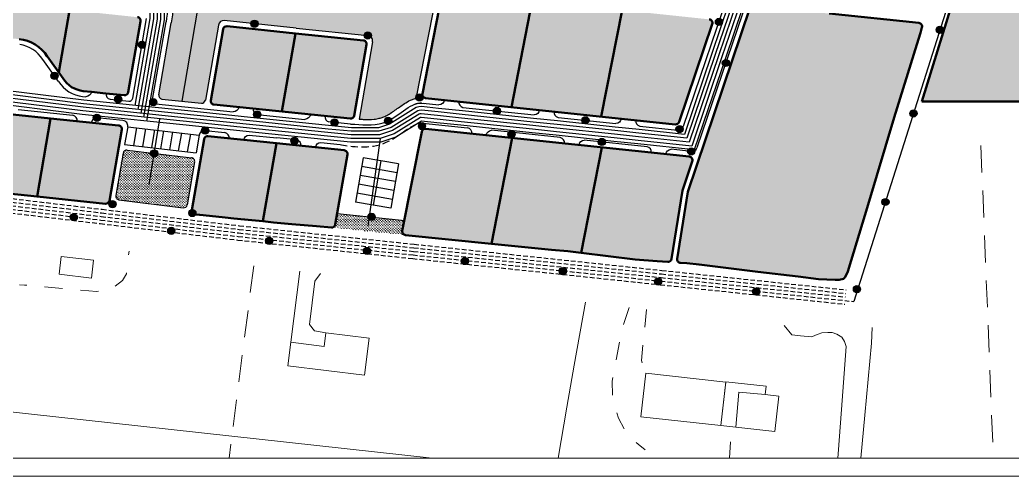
# Model space of a CAD drawing. Header units: millimetres. Extents: x 366 to 1555, y 702 to 1543.
# Drawn here: x 764.8 to 1040.7, y 701.7 to 828.4 of the extents above; entities that cross this region are included whole.
import ezdxf

# ---------------------------------------------------------------- set-up
doc = ezdxf.new("R2010")
doc.units = ezdxf.units.MM
doc.linetypes.add('JIS_02_2.0', pattern=[3, 2, -1])
doc.linetypes.add('TRATTEGGIATA', pattern=[19.049999999999997, 12.7, -6.35])
for name, color, linetype, lineweight in [('1_BASE', 7, 'Continuous', 0), ('1_CARTIGLIO', 7, 'Continuous', 9), ('4_DEMOLIRE', 1, 'Continuous', 0), ('4L - Lotti', 7, 'Continuous', 50), ('6_ACQUEDOTTO', 152, 'Continuous', 30), ('6_FOGNATURA', 1, 'Continuous', 30), ('6_GAS', 210, 'Continuous', 30), ('6_ILLUMINAZIONE', 2, 'Continuous', 30), ('6_LOTTO RETINO', 254, 'Continuous', 30), ('6_RETE ELETTRICA', 2, 'Continuous', 30), ('6_TELEFONO', 94, 'Continuous', 30)]:
    doc.layers.add(name, color=color, linetype=linetype, lineweight=lineweight)
for name, color, linetype in [('4L - Parcheggi', 4, 'Continuous'), ('4L - Parco', 3, 'Continuous'), ('4L - Strade', 10, 'Continuous')]:
    doc.layers.add(name, color=color, linetype=linetype)

msp = doc.modelspace()

# ---------------------------------------------------------------- hatches: boundary and pattern name
at = {"layer": '4L - Parco', "transparency": 33554483}
h = msp.add_hatch(dxfattribs=at)
h.set_pattern_fill('GRASS', color=256, scale=0.02)
h.set_pattern_definition([(90, (359.9800099204731, 494.6351525177033), (-0.3592102448, 0.3592102448), [0.09525, -0.6231704896]), (45, (359.9800099204731, 494.6351525177033), (-0.3592102448427661, 0.3592102448427661), [0.09525, -0.41275]), (135, (359.9800099204731, 494.6351525177033), (-0.3592102448427661, -0.3592102448427661), [0.09525, -0.41275])])
edge = h.paths.add_edge_path()
edge.add_line((842.0610907915652, 872.6066346537796), (845.8716540038331, 892.240031293165))
edge.add_arc((844.6391014835817, 892.2483125026647), 1.232580339616365, 359.6150499013798, 443.3235789071665)
edge.add_line((844.7824037490682, 893.472534195952), (829.2672207022924, 896.5133026442018))
edge.add_arc((829.7480399731694, 898.9666295341112), 2.499999999999967, 168.9113421386955, 258.911342138705, ccw=False)
edge.add_line((827.2947130832599, 899.4474488049889), (828.8333347500652, 907.298094852698))
edge.add_arc((839.1373076876853, 905.2786539150143), 10.49999999999999, 117.4900741914488, 168.9113421387091, ccw=False)
edge.add_line((834.290560793655, 914.5931074440844), (840.8210867032917, 918.4517131683194))
edge.add_arc((837.4249874218904, 925.1387535952099), 7.500000000000038, 296.9243221183478, 348.9113421387043)
edge.add_line((844.7849680916188, 923.6962957825781), (850.9058841650467, 954.927589749698))
edge.add_arc((849.9245534090828, 955.1199174580483), 1.000000000000443, 348.911342138734, 439.0162614634393)
edge.add_line((850.1150837952005, 956.1015987566208), (848.739675716567, 956.368545914186))
edge.add_arc((851.8834270874877, 972.5662873406268), 16.49999999999996, 169.0211036309199, 259.0162614635228, ccw=False)
edge.add_line((835.6854200349176, 975.7086698006214), (840.5479070354631, 1000.773282313764))
edge.add_arc((839.5662096383376, 1000.963729735582), 1.000000000000039, 349.0211036309207, 449.3754633954398)
edge.add_line((839.5771096425365, 1001.963670328772), (830.9421043454236, 1003.655431795691))
edge.add_arc((830.7498405661936, 1002.674088512636), 1.000000000000001, 78.9150746676528, 170.5244570866071)
edge.add_line((829.7634846028382, 1002.838715100869), (826.3176382477486, 982.1930154138986))
edge.add_arc((824.8381043027161, 982.4399552962476), 1.499999999999512, 258.9454937549277, 350.52445708662674, ccw=False)
edge.add_line((824.5504901866757, 980.9677874660554), (807.4363089460221, 984.3113465415408))
edge.add_arc((807.2445662019954, 983.3299013214123), 1.000000000000068, 78.94549375494742, 170.5244570866039)
edge.add_line((806.25821023864, 983.4945279096453), (804.7756573783258, 974.6118506309832))
edge.add_arc((805.7620133416813, 974.4472240427503), 1.000000000000068, 170.5244570866173, 258.9727463278423)
edge.add_line((805.5707374409258, 973.4656877317611), (811.0376398307794, 972.4003306305989))
edge.add_arc((810.7507259796466, 970.9280261641152), 1.500000000000062, -9.47554291338929, 78.9727463278445, ccw=False)
edge.add_line((812.2302599246796, 970.6810862817656), (809.8968866541181, 956.7007404284268))
edge.add_line((809.8968866541181, 956.7007404284268), (809.1660029163754, 952.3241862610142))
edge.add_arc((810.152350020755, 952.1595066032482), 0.9999999999999759, 170.521374351746, 258.9113421387059)
edge.add_line((809.9600223124039, 951.1781758472844), (826.5150462916954, 947.9336124783263))
edge.add_arc((826.0342270208184, 945.4802855884168), 2.499999999999988, -11.088657861304227, 78.91134213870242, ccw=False)
edge.add_line((828.4875539107279, 944.9994663175391), (826.9489322439226, 937.14882026983))
edge.add_arc((816.6449593063026, 939.1682612075138), 10.50000000000006, 297.4900741914444, 348.91134213870885, ccw=False)
edge.add_line((821.4917062003324, 929.8538076784432), (814.9611802906961, 925.9952019542084))
edge.add_arc((818.3572795720975, 919.3081615273181), 7.500000000000042, 116.9243221183528, 168.9113421386242)
edge.add_line((810.9972989023709, 920.7506193399603), (809.2413438039516, 910.8018333707039))
edge.add_line((809.2413438039516, 910.8018333707039), (806.3627362013735, 894.0035564857583))
edge.add_line((806.3627362013735, 894.0035564857583), (802.5474484053411, 872.3574550848471))
edge.add_line((802.5474484053411, 872.3574550848471), (799.9625303106477, 858.5561440428366))
edge.add_arc((813.5984832311524, 854.7504694847225), 14.1570608140427, 164.4060494301836, 223.5327388167427)
edge.add_arc((783.8712148877535, 831.9383878421543), 23.43987507008494, -10.64406576002068, 33.863673016231076, ccw=False)
edge.add_line((806.9077736891159, 827.6088726392059), (803.4315574207699, 807.61597760268))
edge.add_arc((804.4781485943631, 807.4576030589301), 1.058506296982465, 171.3950488221176, 267.3251585804023)
edge.add_line((804.428750398657, 806.4002500436072), (815.2801850499773, 805.2770358344201))
edge.add_arc((815.2698873950039, 806.4087880001462), 1.131799013219115, 270.5213119137851, 352.7296289951273)
edge.add_line((816.3925867645971, 806.265556956588), (820.0021064128123, 827.0099887426236))
edge.add_arc((821.4799024855092, 826.7528530439708), 1.500000000000032, 84.09045276538978, 170.129387936519, ccw=False)
edge.add_line((821.6343399105563, 828.2448815563475), (841.5756888501055, 826.180785222638))
edge.add_line((841.5756888501055, 826.180785222638), (861.5170377896507, 824.1166888889275))
edge.add_arc((861.3626003646086, 822.6246603765508), 1.499999999999676, -9.870612063485794, 84.09045276556981, ccw=False)
edge.add_line((862.8403964373051, 822.367524677898), (859.0973696862443, 800.8558082507377))
edge.add_arc((861.1451068862975, 814.8933827441904), 14.18614554062212, 261.7004933721596, 292.1753398686551)
edge.add_line((866.4995576728074, 801.7565421013812), (870.5848008643225, 804.3994162633186))
edge.add_arc((879.0174141666903, 793.6841444998076), 13.63546904485403, 107.4924720558229, 128.2017365635976, ccw=False)
edge.add_line((874.9188581928897, 806.6890610701973), (877.8482503706609, 821.6296992266905))
edge.add_line((877.8482503706609, 821.6296992266905), (880.7142625256629, 836.2532077101264))
edge.add_arc((879.2422663917173, 836.5416992726527), 1.500000000000015, 348.9113421387026, 444.1131651915598)
edge.add_line((879.3961123546696, 838.0337888878178), (865.6732996649271, 839.4487168594414))
edge.add_line((865.6732996649271, 839.4487168594414), (838.1960432705846, 844.8342783793344))
edge.add_arc((838.4845547787672, 846.3062706040578), 1.499999999999985, 169.0162614634412, 258.910565775634, ccw=False)
edge.add_line((837.0120328309094, 846.5920661832345), (842.0610907915652, 872.6066346537796))
h = msp.add_hatch(dxfattribs=at)
h.set_pattern_fill('GRASS', color=256, scale=0.02)
h.set_pattern_definition([(90, (-7284.464955766047, -2478.984950947587), (-0.3592102448, 0.3592102448), [0.09525, -0.6231704896]), (45, (-7284.464955766047, -2478.984950947587), (-0.3592102448427661, 0.3592102448427661), [0.09525, -0.41275]), (135, (-7284.464955766047, -2478.984950947587), (-0.3592102448427661, -0.3592102448427661), [0.09525, -0.41275])])
h.paths.add_polyline_path([(794.6071125684721, 792.225591805498, 0.3978362100470776), (793.5061384554278, 791.4037403413913), (791.4586705474399, 779.6366459657297, 0.4285075141894666), (792.3204634566491, 778.4728657104363), (810.204055188935, 776.2489519222574, 0.4000508814541586), (811.3126500927651, 777.0698446382873), (813.3843773441636, 788.9735034660664, 0.4307948115462565), (812.5149636441683, 790.1382424694366)])
h = msp.add_hatch(dxfattribs=at)
h.set_pattern_fill('GRASS', color=256, scale=0.02)
h.set_pattern_definition([(90, (359.9800099205866, 494.6351525176916), (-0.3592102448, 0.3592102448), [0.09525, -0.6231704896]), (45, (359.9800099205866, 494.6351525176916), (-0.3592102448427661, 0.3592102448427661), [0.09525, -0.41275]), (135, (359.9800099205866, 494.6351525176916), (-0.3592102448427661, -0.3592102448427661), [0.09525, -0.41275])])
h.paths.add_polyline_path([(872.0030110128646, 768.6677425352107, -0.4417010503202722), (871.1221160538321, 769.8550137850225), (871.6836751982419, 772.7203069059522), (853.0073130840606, 774.6056152019007), (852.4794111863212, 771.5716865979123, -0.3933745518070096), (851.3937780075921, 770.7481668555531)])
at = {"layer": '6_ILLUMINAZIONE', "transparency": 33554687}
h = msp.add_hatch(color=256, dxfattribs=at)
h.dxf.hatch_style = 1
h.paths.add_polyline_path([(831.0399428979745, 827.3748313725714, 1), (829.0399428979745, 827.3748313725714, 1)])
h = msp.add_hatch(color=256, dxfattribs=at)
h.dxf.hatch_style = 1
h.paths.add_polyline_path([(960.1382152963647, 827.8601314315463, 1), (958.1382152963647, 827.8601314315463, 1)])
h = msp.add_hatch(color=256, dxfattribs=at)
h.dxf.hatch_style = 1
h.paths.add_polyline_path([(862.5170377894365, 824.116688888917, 1), (860.5170377894365, 824.116688888917, 1)])
h = msp.add_hatch(color=256, dxfattribs=at)
h.dxf.hatch_style = 1
h.paths.add_polyline_path([(1021.55804904634, 825.6914454450476, 1), (1019.55804904634, 825.6914454450476, 1)])
h = msp.add_hatch(color=256, dxfattribs=at)
h.dxf.hatch_style = 1
h.paths.add_polyline_path([(799.750427876098, 821.5414481717693, 1), (797.750427876098, 821.5414481717693, 1)])
h = msp.add_hatch(color=256, dxfattribs=at)
h.dxf.hatch_style = 1
h.paths.add_polyline_path([(962.0752173531428, 816.4544426913801, 1), (960.0752173531428, 816.4544426913801, 1)])
h = msp.add_hatch(color=256, dxfattribs=at)
h.dxf.hatch_style = 1
h.paths.add_polyline_path([(775.4572417699446, 812.8837209378321, 1), (773.4572417699446, 812.8837209378321, 1)])
h = msp.add_hatch(color=256, dxfattribs=at)
h.dxf.hatch_style = 1
h.paths.add_polyline_path([(793.1622668639629, 806.4011897525425, 1), (791.1622668639629, 806.4011897525425, 1)])
h = msp.add_hatch(color=256, dxfattribs=at)
h.dxf.hatch_style = 1
h.paths.add_polyline_path([(802.8938014267787, 805.5654682150555, 1), (800.8938014267787, 805.5654682150555, 1)])
h = msp.add_hatch(color=256, dxfattribs=at)
h.dxf.hatch_style = 1
h.paths.add_polyline_path([(876.8928696263829, 806.911587487612, 1), (874.8928696263829, 806.911587487612, 1)])
h = msp.add_hatch(color=256, dxfattribs=at)
h.dxf.hatch_style = 1
h.paths.add_polyline_path([(831.7845242435938, 802.1575241644341, 1), (829.7845242435938, 802.1575241644341, 1)])
h = msp.add_hatch(color=256, dxfattribs=at)
h.dxf.hatch_style = 1
h.paths.add_polyline_path([(898.428226359239, 803.1309785216122, 1), (896.428226359239, 803.1309785216122, 1)])
h = msp.add_hatch(color=256, dxfattribs=at)
h.dxf.hatch_style = 1
h.paths.add_polyline_path([(1014.204691856065, 802.4420182336097, 1), (1012.204691856065, 802.4420182336097, 1)])
h = msp.add_hatch(color=256, dxfattribs=at)
h.dxf.hatch_style = 1
h.paths.add_polyline_path([(787.2145926100607, 801.2481686269239, 1), (785.2145926100607, 801.2481686269239, 1)])
h = msp.add_hatch(color=256, dxfattribs=at)
h.dxf.hatch_style = 1
h.paths.add_polyline_path([(853.3056428895125, 799.9365773218166, 1), (851.3056428895125, 799.9365773218166, 1)])
h = msp.add_hatch(color=256, dxfattribs=at)
h.dxf.hatch_style = 1
h.paths.add_polyline_path([(868.1617272176982, 800.4105989943735, 1), (866.1617272176982, 800.4105989943735, 1)])
h = msp.add_hatch(color=256, dxfattribs=at)
h.dxf.hatch_style = 1
h.paths.add_polyline_path([(923.0201855952532, 800.5377933561413, 1), (921.0201855952532, 800.5377933561413, 1)])
h = msp.add_hatch(color=256, dxfattribs=at)
h.dxf.hatch_style = 1
h.paths.add_polyline_path([(817.3222917649673, 797.7157707911826, 1), (815.3222917649673, 797.7157707911826, 1)])
h = msp.add_hatch(color=256, dxfattribs=at)
h.dxf.hatch_style = 1
h.paths.add_polyline_path([(877.595970080899, 798.8881934437599, 1), (875.595970080899, 798.8881934437599, 1)])
h = msp.add_hatch(color=256, dxfattribs=at)
h.dxf.hatch_style = 1
h.paths.add_polyline_path([(902.4966929656057, 796.6624351866614, 1), (900.4966929656057, 796.6624351866614, 1)])
h = msp.add_hatch(color=256, dxfattribs=at)
h.dxf.hatch_style = 1
h.paths.add_polyline_path([(949.1989004119728, 798.1074149543946, 1), (947.1989004119728, 798.1074149543946, 1)])
h = msp.add_hatch(color=256, dxfattribs=at)
h.dxf.hatch_style = 1
h.paths.add_polyline_path([(842.1565754735684, 794.8420358206753, 1), (840.1565754735684, 794.8420358206753, 1)])
h = msp.add_hatch(color=256, dxfattribs=at)
h.dxf.hatch_style = 1
h.paths.add_polyline_path([(927.5743896078684, 794.5270656060857, 1), (925.5743896078684, 794.5270656060857, 1)])
h = msp.add_hatch(color=256, dxfattribs=at)
h.dxf.hatch_style = 1
h.paths.add_polyline_path([(803.1383181823126, 791.3477501832974, 1), (801.1383181823126, 791.3477501832974, 1)])
h = msp.add_hatch(color=256, dxfattribs=at)
h.dxf.hatch_style = 1
h.paths.add_polyline_path([(952.4365457808062, 791.905388579361, 1), (950.4365457808062, 791.905388579361, 1)])
h = msp.add_hatch(color=256, dxfattribs=at)
h.dxf.hatch_style = 1
h.paths.add_polyline_path([(791.5555227213536, 777.2265424766247, 1), (789.5555227213536, 777.2265424766247, 1)])
h = msp.add_hatch(color=256, dxfattribs=at)
h.dxf.hatch_style = 1
h.paths.add_polyline_path([(1006.424481688972, 777.8429915184745, 1), (1004.424481688972, 777.8429915184745, 1)])
h = msp.add_hatch(color=256, dxfattribs=at)
h.dxf.hatch_style = 1
h.paths.add_polyline_path([(813.7591562483994, 774.7789620535382, 1), (811.7591562483994, 774.7789620535382, 1)])
h = msp.add_hatch(color=256, dxfattribs=at)
h.dxf.hatch_style = 1
h.paths.add_polyline_path([(780.7894428687446, 773.609368699694, 1), (778.7894428687446, 773.609368699694, 1)])
h = msp.add_hatch(color=256, dxfattribs=at)
h.dxf.hatch_style = 1
h.paths.add_polyline_path([(863.5885816572386, 773.7277683348461, 1), (861.5885816572386, 773.7277683348461, 1)])
h = msp.add_hatch(color=256, dxfattribs=at)
h.dxf.hatch_style = 1
h.paths.add_polyline_path([(807.8920159152685, 769.8232478082524, 1), (805.8920159152685, 769.8232478082524, 1)])
h = msp.add_hatch(color=256, dxfattribs=at)
h.dxf.hatch_style = 1
h.paths.add_polyline_path([(835.1026959763926, 767.0312661793864, 1), (833.1026959763926, 767.0312661793864, 1)])
h = msp.add_hatch(color=256, dxfattribs=at)
h.dxf.hatch_style = 1
h.paths.add_polyline_path([(862.3133760375167, 764.2392845505204, 1), (860.3133760375167, 764.2392845505204, 1)])
h = msp.add_hatch(color=256, dxfattribs=at)
h.dxf.hatch_style = 1
h.paths.add_polyline_path([(889.5240560986404, 761.4473029216545, 1), (887.5240560986404, 761.4473029216545, 1)])
h = msp.add_hatch(color=256, dxfattribs=at)
h.dxf.hatch_style = 1
h.paths.add_polyline_path([(916.734736159764, 758.6553212927885, 1), (914.734736159764, 758.6553212927885, 1)])
h = msp.add_hatch(color=256, dxfattribs=at)
h.dxf.hatch_style = 1
h.paths.add_polyline_path([(943.257291091486, 755.7748846025216, 1), (941.257291091486, 755.7748846025216, 1)])
h = msp.add_hatch(color=256, dxfattribs=at)
h.dxf.hatch_style = 1
h.paths.add_polyline_path([(970.4679711526096, 752.9829029736557, 1), (968.4679711526096, 752.9829029736557, 1)])
h = msp.add_hatch(color=256, dxfattribs=at)
h.dxf.hatch_style = 1
h.paths.add_polyline_path([(998.5047320483145, 753.6298915464051, 1), (996.5047320483145, 753.6298915464051, 1)])
at = {"layer": '6_LOTTO RETINO', "transparency": 33554559}
h = msp.add_hatch(color=256, dxfattribs=at)
h.dxf.hatch_style = 1
h.paths.add_polyline_path([(780.5484594422296, 843.5563835791397), (760.6299712264672, 845.6181136368086), (759.2053857350911, 836.3812247813216), (758.0435780417502, 829.6992759402474), (757.2141247036943, 824.9288093624172, 0.4345737847715869), (758.0963849037344, 823.7628212066118), (764.6413173567917, 823.0853659792003, -0.2282099470467367), (772.3991681465291, 818.3089367770779), (775.5921638531108, 813.8745845114357), (777.7479477098386, 826.2732263224925), (778.9425254776679, 833.1436469412165)])
h = msp.add_hatch(color=256, dxfattribs=at)
h.dxf.hatch_style = 1
h.paths.add_polyline_path([(957.2782643736527, 827.2674394516044, 0.4808805870083599), (956.4361873005382, 828.5833238454644), (932.1918703040537, 831.1398506589944), (926.399383396867, 801.5843300099981), (947.0005983097926, 799.4119628394222, 0.3505477872732184), (948.0524095450446, 800.0850509393972)])
h.paths.add_polyline_path([(932.1918703040537, 831.1398506589942), (907.232091089888, 833.7718218887903), (901.4396041826994, 804.2163012397946), (926.399383396867, 801.584330009998)])
h.paths.add_polyline_path([(907.232091089888, 833.7718218887903), (883.1824872284487, 836.3078164946793, 0.388531423767416), (882.0962893914161, 835.5056579561126), (876.6899682780418, 807.9205053503832, 0.4403707152507323), (877.5664319529369, 806.7336913951148), (901.4396041826994, 804.2163012397946)])
h = msp.add_hatch(color=256, dxfattribs=at)
h.dxf.hatch_style = 1
h.paths.add_polyline_path([(1074.075214604427, 837.8892104039219), (1025.464517158218, 837.8883692025802), (1015.500077950701, 805.7918312717547), (1074.075214604427, 805.791831271756)])
h.paths.add_polyline_path([(1103.213213181079, 835.6622670299794), (1074.077478136155, 837.889210443092), (1074.075214604427, 837.8892104039219), (1074.075214604427, 805.791831271756), (1103.213213181079, 805.7918312717566)])
h.paths.add_polyline_path([(1133.231061550464, 837.3218661679143), (1103.532299338634, 835.637878188727), (1103.213213181079, 835.6622670299794), (1103.213213181079, 805.7918312717566), (1133.231061550464, 805.7918312717572)])
h.paths.add_polyline_path([(1163.24890991985, 835.6097047340841, 0.4068175361035394), (1162.761567306781, 836.1095444989649), (1133.259464548395, 837.3234766830849), (1133.231061550464, 837.3218661679143), (1133.231061550464, 805.7918312717572), (1163.248909919849, 805.7918312717579)])
h = msp.add_hatch(color=256, dxfattribs=at)
h.dxf.hatch_style = 1
h.paths.add_polyline_path([(798.3521240501495, 828.0222690931869, 0.4337975226425466), (797.4724621517271, 829.1879848721389), (778.6030085044699, 831.1909700407382), (777.7479477098386, 826.2732263224925), (775.5921638531108, 813.8745845114358), (776.8048534161808, 812.1904316951841, 0.2321901189008398), (782.4192299234605, 808.6784194220824), (784.7141020580702, 808.4408809700083), (788.6928387200242, 808.0290484615016), (793.8382350979764, 807.4964569186038, 0.394142302913138), (794.9264118647461, 808.3198401126338)])
h = msp.add_hatch(color=256, dxfattribs=at)
h.dxf.hatch_style = 1
h.paths.add_polyline_path([(1014.135385735028, 821.5572247813002), (1015.166385734989, 824.8692247812173), (1015.585333528936, 826.3459827167118, 0.4659287461745205), (1014.726258468227, 827.6135921637965), (989.8141668821663, 830.192258915311), (968.8066324661581, 832.3667624226822, 0.3500097569056249), (967.7567277769967, 831.6934751277704), (950.448785281802, 780.6986105876886), (947.511977802958, 762.0932064050041, 0.4509735724043846), (948.4670552341709, 760.9378243773851), (950.1973857349458, 760.8812247813221), (953.6273857348806, 760.4632247807913), (969.986385735052, 758.4792247806222), (981.1823857350482, 757.1232247809421), (986.80738573505, 756.4402247807479), (989.1743857351339, 756.276224780875), (991.4083857353016, 756.1742247809193), (992.5573857350446, 756.1742247809193), (993.7993857351321, 756.5222247811489), (994.2133857352401, 756.936224781025), (994.986385735052, 758.5652247807488), (1000.603385735138, 777.1942247804714), (1007.814385735264, 801.3072247812987)])
h = msp.add_hatch(color=256, dxfattribs=at)
h.dxf.hatch_style = 1
h.paths.add_polyline_path([(841.4212514250576, 824.6887567102614), (822.4080939429423, 826.6567774680364, 0.3941067360368771), (821.3199382777798, 825.8335155922204), (817.8832528196185, 806.0823869088931, 0.434610384055339), (818.7654919180518, 804.9162774348736), (837.6408974210799, 802.962515158601)])
h = msp.add_hatch(color=256, dxfattribs=at)
h.dxf.hatch_style = 1
h.paths.add_polyline_path([(861.1788960265208, 821.5688849599678, 0.4346103840553449), (860.2966569280875, 822.7349944339874), (841.4212514250576, 824.6887567102614), (837.6408974210799, 802.9625151586013), (856.6540549031961, 800.9944944008259, 0.394106736036856), (857.7422105683586, 801.8177562766418)])
h = msp.add_hatch(color=256, dxfattribs=at)
h.dxf.hatch_style = 1
h.paths.add_polyline_path([(750.7278389609969, 781.2959647795509, -0.4401569496411756), (749.8270585677906, 782.4638190991784), (753.2637264394743, 802.2148461118262, -0.394136538413652), (754.3518997872507, 803.0382096432375), (758.8937678248585, 802.5614194660548), (762.8728741795649, 802.1562175545318), (773.365057166885, 801.0701888960702), (769.5847031629073, 779.34394734441)])
h = msp.add_hatch(color=256, dxfattribs=at)
h.dxf.hatch_style = 1
h.paths.add_polyline_path([(793.1227016557955, 797.9503171574283, 0.4346103840553645), (792.2404625573618, 799.1164266314479), (773.365057166885, 801.0701888960702), (769.5847346747246, 779.3441284473834), (788.597852900496, 777.3759359697956, 0.3941093780684176), (789.6860176643918, 778.1991969037745)])
h = msp.add_hatch(color=256, dxfattribs=at)
h.dxf.hatch_style = 1
h.paths.add_polyline_path([(926.6123350689413, 793.0147478295763), (901.6525558547755, 795.6467190593726), (895.8924066940635, 766.2561981676581), (912.5643857352502, 764.573224781087), (917.1433857351749, 764.143224781425), (920.8636986857255, 763.6829696054601)])
h.paths.add_polyline_path([(901.6525558547755, 795.6467190593726), (877.6029519933372, 798.1827136652615, 0.3885314237674011), (876.5167541563046, 797.380555126695), (871.1221160537184, 769.8550137850342, 0.44170105032034), (872.0030110127509, 768.6677425352224), (895.8924066940635, 766.2561981676581)])
h = msp.add_hatch(color=256, dxfattribs=at)
h.dxf.hatch_style = 1
h.paths.add_polyline_path([(855.8668476560547, 791.0397742181144, 0.4346103840553669), (854.984608557621, 792.205883692134), (836.1092031671442, 794.1596459567563), (832.3381977465151, 772.4871320665216), (835.2833857353053, 772.1902247807479), (840.4163857349868, 771.6742247809193), (847.2523857348679, 771.1662247814374), (851.3937780074789, 770.7481668555648, 0.393374551806941), (852.4794111862079, 771.5716865979239)])
h.paths.add_polyline_path([(836.1092031671442, 794.1596459567563), (817.0960457928177, 796.1276667033742, 0.3941067345583847), (816.0078901285328, 795.3044048326013), (812.5713127505373, 775.5538979002579, 0.4347341153462124), (813.4539659140028, 774.3877456490148), (814.8073857350478, 774.2482247809407), (817.4783857351385, 773.9832247812772), (821.861385735052, 773.5412247814693), (824.2683857351749, 773.2992247809179), (827.2683857351749, 772.9982247809417), (832.3381977465151, 772.4871320665216)])
h = msp.add_hatch(color=256, dxfattribs=at)
h.dxf.hatch_style = 1
h.paths.add_polyline_path([(948.9871339182046, 781.0592156094931), (951.7294895307778, 789.1390929850254, 0.4808805870083608), (950.8874124576632, 790.4549773788855), (926.6123350689413, 793.0147478295764), (920.8636986857255, 763.6829696054601), (935.8073857350446, 761.8342247810674), (941.9323857350446, 761.3927247813435), (944.9219840633059, 761.1772296530007, 0.3896468942547986), (945.9816493893618, 762.0187252720443)])

# ---------------------------------------------------------------- linework, layer by layer
at = {"layer": '1_BASE'}
for p, q in [((1031.96338573524, 793.5452247811937), (1032.260385735024, 786.0492247809208)), ((1032.455385735089, 781.0532247815746), (1032.760385735024, 773.5612247810242)), ((1032.955385735095, 768.5652247807485), (1033.252385734879, 761.0692247804724)), ((795.049385735133, 763.143224781426), (795.174385735133, 764.1862247810242)), ((829.822385734944, 760.115224781494), (828.8693857351991, 752.6782247815746)), ((842.6273857348788, 758.5962247811736, 207.8291000000001), (840.111385735052, 738.8652247814936, 207.8291000000001)), ((791.3223857349449, 754.4712247811718), (793.3613857350492, 756.0332247810908)), ((793.3613857350492, 756.0332247810908), (794.4323857350455, 757.9162247814694)), ((794.4323857350455, 757.9162247814694), (794.4633857352401, 758.1782247815755)), ((848.3613857350501, 757.9712247811714), (846.8383857352383, 755.8262247816189)), ((1033.455385735094, 756.0732247811289), (1033.752385734879, 748.5802247813455)), ((764.6583857353035, 754.8262247816198), (766.0803857350893, 754.7562247813222)), ((766.0803857350893, 754.7562247813222), (766.705385735092, 754.6982247811276)), ((771.6823857350464, 754.2442247812161), (776.6663857349849, 753.7872247808156)), ((781.6433857351731, 753.3302247813441), (783.947385734943, 753.1192247812174)), ((783.947385734943, 753.1192247812174), (786.1353857350268, 753.0222247811495)), ((845.3383857352392, 743.7832247810903, 207.5043), (846.8383857352383, 755.8262247816189, 207.5043)), ((786.1353857350268, 753.0222247811495), (786.6273857348788, 753.0762247816184)), ((828.2283857351376, 747.7172247805175), (827.2753857351563, 740.2802247805981)), ((922.0023857348779, 749.9792247806214), (918.9323857350464, 732.4752247808975)), ((934.1823857350491, 748.5732247811271), (932.627385734877, 743.8192247804737)), ((938.9863857350501, 748.0182247814256), (938.4943857351955, 743.0412247814717)), ((846.7363857350492, 742.0572247812985, 207.7428), (845.3383857352392, 743.7832247810903, 207.7428)), ((849.9003857351554, 741.4982247809422, 207.7461), (846.7363857350492, 742.0572247812985, 207.7461)), ((979.3693857351955, 740.9362247810224), (977.2683857351731, 743.514224780769)), ((1001.689385735266, 743.0062247813213), (1001.557385735047, 738.6002247808975)), ((1033.947385734943, 743.5842247810671), (1034.244385735199, 736.0882247807937)), ((981.7913857349868, 740.6822247812999), (979.3693857351955, 740.9362247810224)), ((984.9243857351312, 740.3542247806218), (981.7913857349868, 740.6822247812999)), ((985.9783857351358, 740.8652247814945), (984.9243857351312, 740.3542247806218)), ((986.7133857352419, 741.115224781494), (985.9783857351358, 740.8652247814945)), ((987.7683857351749, 741.4632247807918), (986.7133857352419, 741.115224781494)), ((989.400385735159, 741.5882247807914), (987.7683857351749, 741.4632247807918)), ((990.6433857351758, 741.5572247812989), (989.400385735159, 741.5882247807914)), ((991.9473857349476, 741.1392247807713), (990.6433857351758, 741.5572247812989)), ((993.2603857350259, 740.2762247808752), (991.9473857349476, 741.1392247807713)), ((994.0883857352374, 739.1232247809413), (993.2603857350259, 740.2762247808752)), ((931.5413857349868, 738.9442247804724), (930.5883857352383, 734.0372247808165)), ((938.0023857348806, 738.0692247804733), (937.5723857349421, 733.7722247811499)), ((993.3613857350492, 722.670224781196), (994.5023857348806, 737.6862247810224)), ((994.5023857348806, 737.6862247810224), (994.0883857352374, 739.1232247809413)), ((1001.557385735047, 738.6002247808975), (999.7213857349197, 718.5882247807928)), ((826.643385735174, 735.3192247804728), (825.6893857352634, 727.8812247813208)), ((937.5723857349421, 733.7722247811499), (937.7993857351312, 733.1272247806666)), ((918.9323857350464, 732.4752247808975), (916.8933857351749, 720.8152247807494)), ((1034.447385734942, 731.0922247805184), (1034.744385735199, 723.6002247808971)), ((929.6273857348788, 729.1312247813227), (929.4243857351303, 728.069224780471)), ((929.4243857351303, 728.069224780471), (929.5333857353044, 724.1512247808761)), ((825.0493857351321, 722.9202247811955), (824.0963857349197, 715.4832247812766)), ((739.2053857350911, 722.0692247804737), (879.4570484000678, 706.6838102160864)), ((916.8933857351749, 720.8152247807494), (914.4819758321228, 706.6838102160864)), ((992.3383857352392, 709.1192247812174), (993.3613857350492, 722.670224781196)), ((930.7443857351973, 719.3112247810251), (931.2523857348806, 717.7832247810912)), ((931.2523857348806, 717.7832247810912), (932.8303857350911, 714.7832247810912)), ((999.7213857349197, 718.5882247807928), (998.6311900150477, 706.6838102160864)), ((1034.947385734942, 718.6042247806214), (1035.244385735199, 711.1082247812775)), ((823.4633857352392, 710.5222247811513), (822.9715856436451, 706.6838102160864)), ((936.0963857349179, 711.0412247814694), (936.6973857349458, 710.5302247805995)), ((936.6973857349458, 710.5302247805995), (938.6743857351339, 709.0262247808752)), ((962.0935137148831, 706.6838102160864), (962.3613857350492, 711.1862247810237)), ((992.2165109675361, 706.6838102160864), (992.3383857352392, 709.1192247812174))]:
    msp.add_line(p, q, dxfattribs=at)
for points in [[(775.7443857351991, 757.7832247810921), (776.322385734944, 762.7292247806209), (785.3073857350446, 761.6702247811946), (784.7213857349216, 756.7172247805175), (775.7443857351991, 757.7832247810921)], [(839.299385735133, 732.3542247806205), (840.111385735052, 738.8652247814936), (849.4243857351321, 737.6982247811285), (849.9003857351554, 741.4982247809422), (861.9243857351321, 740.0022247806661), (860.6433857351749, 729.6982247811276), (839.299385735133, 732.3542247806205)], [(961.0183857351713, 727.8342247810671), (938.7753857351563, 730.3112247810233), (937.4243857351339, 718.2012247816193), (959.6663857349868, 715.7132247807923), (961.0183857351713, 727.8342247810671)], [(961.02538573516, 727.8852247810465), (972.2443857351991, 726.6352247810447), (971.9863857350483, 724.3652247814922), (964.6583857353035, 725.0572247812999), (963.8143857352625, 715.264224780769), (959.6663857349868, 715.7252247808957), (961.02538573516, 727.8852247810465)], [(963.8143857352625, 715.264224780769), (964.6583857353035, 725.0572247812999), (971.9863857350483, 724.3652247814922), (975.7683857351749, 723.9362247810237), (974.6663857349849, 714.0452247811951), (963.8143857352625, 715.264224780769)]]:
    msp.add_lwpolyline(points, dxfattribs=at)
at = {"layer": '1_CARTIGLIO'}
for points in [[(365.7990071267504, 701.6838102160864), (1554.79900712675, 701.6838102160864), (1554.79900712675, 1542.683810216086), (365.7990071267504, 1542.683810216086)], [(370.7990071267504, 706.6838102160864), (1549.79900712675, 706.6838102160864), (1549.79900712675, 1537.683810216086), (370.7990071267504, 1537.683810216086)]]:
    msp.add_lwpolyline(points, close=True, dxfattribs=at)
at = {"layer": '4_DEMOLIRE'}
for points in [[(877.4268462080909, 805.2400940175912), (881.2550973425614, 804.8364106853028)], [(887.9270653344329, 804.1328616815213), (907.739646465483, 802.043654758756)], [(914.4116144552372, 801.3401057551978), (930.4390158154129, 799.6500403541208)], [(876.8500772622119, 799.770419659545), (889.2523917327453, 798.4626142262823)], [(895.9243964215957, 797.7590613528596), (915.0870470323516, 795.7383886272964)], [(937.1109838034063, 798.9464913507486), (947.6382093177308, 797.8364112316281)], [(921.6773709910995, 795.0434488641827), (939.171609469442, 793.1987076921109)], [(793.908025340811, 793.6375377689956), (793.9066681550712, 793.6297378261388)], [(793.9270830710711, 793.8229699663689), (793.9257258853313, 793.8151700235121)], [(945.8436141479506, 792.4951548197787), (951.433454334332, 791.9057145677848)]]:
    msp.add_lwpolyline(points, dxfattribs=at)
at = {"layer": '4L - Lotti'}
for p, q in [((907.232091089888, 833.7718218887903), (901.4396041826994, 804.2163012397946)), ((932.1918703040537, 831.1398506589944), (926.399383396867, 801.5843300099982)), ((822.4080939429423, 826.656777468037), (841.4212514250585, 824.6887567102613)), ((841.4212514250585, 824.6887567102613), (860.296656928087, 822.7349944339876)), ((776.8048534161808, 812.1904316951841), (772.3746402318702, 818.3430005290943)), ((782.4125163461608, 808.6791143334613), (784.7141020580702, 808.4408809700083)), ((784.7141020580702, 808.4408809700083), (788.6928387200242, 808.0290484615016)), ((788.6928387200242, 808.0290484615016), (793.8382350979759, 807.4964569185989)), ((818.7654919180522, 804.9162774348738), (856.6540549031961, 800.9944944008257)), ((876.516754156306, 797.3805551266946), (871.1221160537198, 769.8550137850339)), ((901.6525558547755, 795.6467190593726), (895.8924066940635, 766.2561981676581)), ((926.6123350689413, 793.0147478295762), (920.8636986857255, 763.6829696054601)), ((872.0030110127509, 768.6677425352227), (895.8924066940635, 766.2561981676581)), ((895.8924066940635, 766.2561981676581), (912.5643857352497, 764.573224781087)), ((912.5643857352497, 764.573224781087), (917.1433857351749, 764.143224781425)), ((917.1433857351749, 764.143224781425), (920.8636986857255, 763.6829696054601)), ((920.8636986857255, 763.6829696054601), (935.8073857350446, 761.8342247810674)), ((935.8073857350446, 761.8342247810674), (941.9323857350446, 761.3927247813435)), ((941.9323857350446, 761.3927247813435), (944.921984063305, 761.1772296530007))]:
    msp.add_line(p, q, dxfattribs=at)
for points in [[(780.5484594422296, 843.5563835791395), (778.9425254776679, 833.1436469412165), (777.7479477098386, 826.2732263224925), (775.5921638531108, 813.8745845114354)], [(1025.464517158218, 837.8883692025802), (1015.500077950701, 805.7918312717547)], [(882.0962893914166, 835.5056579561128), (876.6899682780422, 807.9205053503833)], [(967.7567277769958, 831.6934751277704), (950.448785281802, 780.6986105876886), (947.5119778029584, 762.0932064050039)], [(794.9264118647461, 808.3198401126338), (798.3521240501505, 828.0222690931869)], [(1014.726258468227, 827.613592163797), (989.8141668821663, 830.192258915311)], [(821.3199382777802, 825.8335155922205), (817.883252819619, 806.0823869088931)], [(957.2782643736537, 827.2674394516048), (948.0524095450455, 800.0850509393972)], [(948.4670552341704, 760.9378243773854), (950.1973857349458, 760.8812247813221), (953.6273857348806, 760.4632247807913), (969.986385735052, 758.4792247806222), (981.1823857350482, 757.1232247809421), (986.80738573505, 756.4402247807479), (989.1743857351339, 756.276224780875), (991.4083857353016, 756.1742247809193), (992.5573857350446, 756.1742247809193), (993.7993857351321, 756.5222247811489), (994.2133857352401, 756.936224781025), (994.986385735052, 758.5652247807488), (1000.603385735138, 777.1942247804718), (1007.814385735264, 801.3072247812988), (1014.135385735028, 821.5572247813002), (1015.166385734989, 824.8692247812173), (1015.585333528936, 826.3459827167121)], [(841.4212514250576, 824.6887567102613), (837.6408974210799, 802.962515158601)], [(861.1788960265203, 821.5688849599678), (857.7422105683581, 801.8177562766418)], [(877.5664319529369, 806.7336913951149), (947.0005983097926, 799.4119628394224)], [(1015.500077950701, 805.7918312717547), (1163.248909919849, 805.7918312717579)], [(754.3518997872507, 803.0382096432375), (758.8937678248585, 802.5614194660548), (762.8728741795649, 802.1562175545318), (773.365057166885, 801.0701888960702)], [(773.365057166885, 801.0701888960702), (769.5847031629073, 779.34394734441), (750.727838960991, 781.2959647795515)], [(773.365057166885, 801.0701888960702), (792.2404625573618, 799.1164266314481)], [(793.122701655795, 797.9503171574283), (789.6860176643913, 778.1991969037745)], [(877.6029519933372, 798.1827136652614), (950.8874124576632, 790.4549773788854)], [(816.0078901285333, 795.3044048326014), (812.5713127505378, 775.5538979002581)], [(817.0960457928177, 796.1276667033744), (836.1092031671442, 794.1596459567563)], [(836.1092031671442, 794.1596459567563), (832.3381977465151, 772.4871320665216)], [(836.1092031671442, 794.1596459567563), (854.984608557621, 792.2058836921342)], [(855.8668476560542, 791.0397742181144), (852.4794111862075, 771.5716865979239)], [(951.7294895307787, 789.1390929850259), (948.9871339182046, 781.0592156094931), (945.9816493893613, 762.0187252720443)], [(769.5847345621723, 779.3441284590344), (788.597852900496, 777.3759359697956)], [(813.4539659140028, 774.387745649015), (814.8073857350482, 774.2482247809407), (817.4783857351376, 773.9832247812774), (821.861385735052, 773.5412247814693), (824.2683857351749, 773.2992247809179), (827.2683857351749, 772.9982247809417), (832.3381977465151, 772.4871320665216), (835.2833857353053, 772.1902247807479), (840.4163857349868, 771.6742247809193), (847.2523857348679, 771.1662247814374), (851.3937780074784, 770.7481668555642)], [(947.9683590854311, 760.9576419678697), (947.9784240651843, 760.9569164676968)]]:
    msp.add_lwpolyline(points, dxfattribs=at)
for centre, radius, start, end in [((797.3669055667451, 828.1935715740747), 1, 350.1364433218843, 83.94076525971951), ((956.3313202194695, 827.5888375985469), 1, 341.2525000262435, 83.9804914115037), ((1014.623297933249, 826.6189067219425), 0.9999999999996828, 344.1616634458586, 84.09032306819829), ((822.3051356595779, 825.6620917931186), 1, 84.09045276540469, 170.1293879365139), ((763.5602553814642, 812.6411663925637), 10.5, 32.42178190099688, 84.09045276540469), ((860.1936986447226, 821.7403087590696), 1, 350.1293879365139, 84.09045276540469), ((783.1895752450446, 816.153545794225), 7.514715310242314, 211.8286340619695, 264.0647222644768), ((793.9411933813417, 808.4911425935215), 1, 264.0904527654047, 350.1364433218843), ((818.8684502014166, 805.9109631097913), 1, 170.1293879365139, 264.0904527654047), ((877.6712990340056, 807.7281776420323), 1, 168.9113421386817, 263.9804914115037), ((856.7570131865605, 801.9891800757437), 1, 264.0904527654047, 350.1293879365139), ((947.1054653908614, 800.4064490863398), 1, 263.9804914115037, 341.2525000262435), ((792.1375042739974, 798.1217409565302), 1, 350.1293879365139, 84.09045276540469), ((877.4980849122685, 797.188227418344), 1, 83.9804914115037, 168.9113421386817), ((816.9930875094533, 795.1329810284565), 1, 84.09045276540469, 170.129387643222), ((854.8816502742566, 791.2111980172162), 1, 350.1293879365139, 84.09045276540469), ((950.7825453765945, 789.460491131968), 1, 341.2525000262435, 83.9804914115037), ((788.7008202825937, 778.3706207028763), 1, 264.0899286608823, 350.1293879365139), ((813.5565101314578, 775.3824740961131), 1, 170.129387643222, 264.114303233179), ((851.4942138044098, 771.7431103970257), 1, 264.2357338538262, 350.1293879365139), ((872.1034468096823, 769.6626860766833), 1, 168.9113421386817, 264.2357338538262), ((944.9938791629902, 762.1746418519642), 1, 265.877157240854, 351.0300412587581), ((948.4997480293296, 761.9372898250845), 1, 171.0300412587839, 268.1265069783279)]:
    msp.add_arc(centre, radius, start, end, dxfattribs=at)
at = {"layer": '4L - Parcheggi'}
for p, q in [((794.7842020665794, 798.7489568753585), (793.9270830710711, 793.8229699663689)), ((794.7842020665794, 798.7489568753585), (814.6820544717884, 796.4296518492279)), ((797.2713221728773, 798.4590567371088), (796.4128459916292, 793.5252698852632)), ((799.7584422791733, 798.1691565988604), (798.8999660979262, 793.2353697470148)), ((802.2455623854703, 797.8792564606115), (801.3870862042213, 792.945469608766)), ((804.7326824917682, 797.5893563223626), (803.8742063105192, 792.6555694705171)), ((807.2198025980651, 797.2994561841133), (806.3613264168189, 792.3656693322682)), ((809.7069227043612, 797.0095560458644), (808.848446523114, 792.0757691940189)), ((812.1940428106582, 796.7196559076156), (811.335566629411, 791.7858690557705)), ((793.9257258853313, 793.8151700235121), (813.8233763085054, 791.4958885405226)), ((870.0817286663491, 788.4285384284386), (860.2297548483698, 790.1427764194566)), ((869.6531691685946, 785.9655449739438), (859.8011953506157, 787.6797829649618)), ((869.22460967084, 783.502551519449), (859.3726358528611, 785.2167895104669)), ((868.7960501730854, 781.0395580649541), (858.9440763551065, 782.7537960559721)), ((868.3674906753308, 778.5765646104593), (858.5155168573519, 780.2908026014773)), ((867.9389311775767, 776.1135711559645), (858.0869573595974, 777.8278091469824))]:
    msp.add_line(p, q, dxfattribs=at)
for points in [[(814.6820544717893, 796.429651849231), (813.8233763085054, 791.4958885405226)], [(860.2297548483698, 790.1427764194567), (858.0869573595974, 777.8278091469825)], [(865.1557417573595, 789.2856574239477), (863.0129442685866, 776.9706901514735)], [(870.0817286663491, 788.4285384284386), (867.9389311775767, 776.1135711559645)]]:
    msp.add_lwpolyline(points, dxfattribs=at)
at = {"layer": '4L - Strade'}
for p, q in [((775.5875860185788, 811.3139272270068), (771.1573728342682, 817.466496060917)), ((782.2580789211124, 807.187085821085), (783.1710169559819, 807.093797639498)), ((789.8994135307939, 806.4011897525525), (795.076256725315, 805.8602972527337)), ((804.3099300746744, 806.4125489405296), (815.2801850499773, 805.2770358344201)), ((764.3315077620864, 803.5132508609554), (779.5400685471268, 801.9278435323331)), ((802.5618791818488, 805.0854727453807), (824.1122929891098, 802.8593500191982)), ((876.4548480708072, 805.3425897612756), (877.4268462080909, 805.2400940175912)), ((876.940847139449, 805.2913418894336), (881.2550973425614, 804.8364106853028)), ((887.9270653344302, 804.1328616815217), (907.7396464641915, 802.0436547587387)), ((793.4608434189295, 800.4981210863884), (786.2145926102794, 801.2481686269339)), ((830.7845242438125, 802.1575241644441), (844.0536419286591, 800.7952536854918)), ((914.4116144560594, 801.3401057549577), (930.43901581305, 799.6500403540886)), ((816.3222917651938, 797.715770791192), (821.8270120613652, 797.134792081551)), ((876.8500772622128, 799.7704196595446), (889.2523917327399, 798.4626142262828)), ((915.0419914863724, 795.749809218702), (895.9243964215966, 797.7590613528596)), ((937.1109838049197, 798.9464913503075), (947.6382093177308, 797.8364112316285)), ((841.7762792756948, 795.0698761402018), (836.2636405921912, 795.651674469133)), ((939.1716094636195, 793.1987076934965), (921.7139961752309, 795.0462563452788)), ((794.6071125684721, 792.2255918054984), (812.5149636441683, 790.1382424694375)), ((951.433454334332, 791.9057145677843), (945.843614152478, 792.4951548200734)), ((792.3204634566491, 778.472865710437), (810.204055188935, 776.2489519222577)), ((853.0073130840606, 774.6056152019007), (871.8643164992463, 772.7020718481133))]:
    msp.add_line(p, q, dxfattribs=at)
for points in [[(798.4998860807827, 858.8948533261982, 0.2604717498913327), (802.1567978893709, 844.0625609019226, -0.1953608159390434), (805.4317250962613, 827.8760587516249)], [(799.9463833508989, 858.4978071732808, 0.2627262080725374), (803.3348841626639, 844.9995256814886, -0.1967993664826758), (806.9057884265876, 827.5983227291367, -0.1967993664826758)], [(784.7141020580702, 808.4408809700071, -0.3676556745390762), (783.1710169559819, 807.093797639498)], [(788.6928387200242, 808.0290484615016, 0.3624806415927867), (789.8994135307939, 806.4011897525525, 0.3624806415927867)], [(882.8007518882814, 806.1817402196189, -0.3662336572216227), (881.2550973425614, 804.8364106853028)], [(886.7786136016257, 805.7622806764962, 0.3495120804925964), (887.9270653344302, 804.1328616815217, 0.3546254391436128)], [(825.6570250883187, 804.202946135495, -0.3674085421018958), (824.1122929891098, 802.8593500191982)], [(829.6347655113841, 803.784547882774, 0.3546254391436128), (830.7845242438125, 802.1575241644441, 0.3546254391436128)], [(909.2853010099116, 803.3889842930548, -0.3662336572216227), (907.7396464641915, 802.0436547587387)], [(913.2631627232549, 802.9695247499321, 0.3495120804925964), (914.4116144560594, 801.3401057549577, 0.3546254391436128)], [(780.7768526730506, 800.2963372320332, 0.3674085421018958), (779.5400685471268, 801.9278435323331)], [(784.755959027757, 799.8911353205103, -0.3546254391436128), (786.2145926102785, 801.2481686269339, -0.3546254391436128)], [(845.598374027868, 802.1388498017895, -0.3674085421018958), (844.0536419286591, 800.7952536854918)], [(849.5761144509333, 801.7204515490675, 0.3546254391436128), (850.7258731833608, 800.0934278307377, 0.3546254391436128)], [(931.98467035877, 800.9953698884046, -0.3662336572216227), (930.43901581305, 799.6500403540886)], [(935.9625320721152, 800.575910345282, 0.3495120804925964), (937.1109838049197, 798.9464913503075, 0.3546254391436128)], [(890.4877265807872, 796.8173639855472, 0.3610302324099679), (889.2523917327399, 798.4626142262828)], [(894.4660264335989, 796.4045277930286, -0.3557931810877816), (895.9243964215966, 797.7590613528596, -0.3546254391436128)], [(823.063796187289, 795.5032857812512, 0.3674085421018958), (821.8270120613652, 797.134792081551)], [(827.0429025419953, 795.0980838697283, -0.3546254391436128), (828.5015361245169, 796.4551171761518, -0.3546254391436128)], [(843.0130634016186, 793.438369839902, 0.3674085421018958), (841.7762792756948, 795.0698761402018)], [(916.2773263344206, 794.1045589779665, 0.3610302324099679), (915.0419914863724, 795.749809218702)], [(920.2556261872323, 793.6917227854478, -0.3557931810877816), (921.7139961752309, 795.0462563452788, -0.3546254391436128)], [(846.992169756325, 793.033167928379, -0.3546254391436128), (848.4508033388465, 794.3902012348026, -0.3546254391436128)], [(940.4069443116678, 791.553457452761, 0.3610302324099679), (939.1716094636195, 793.1987076934965)], [(944.3852441644794, 791.1406212602424, -0.3557931810877816), (945.843614152478, 792.4951548200734, -0.3546254391436128)]]:
    msp.add_lwpolyline(points, format="xyb", dxfattribs=at)
for points in [[(963.1792797299477, 839.9866540279127), (949.2159261706092, 798.8460433815903)], [(880.7142625256629, 836.2532077101264), (874.982238215659, 807.0061907432546)], [(968.4301275287398, 838.3446396683189), (953.0111711872087, 792.9153467177471)], [(796.1644334920838, 806.6836804467639), (800.0130234375374, 828.8182223965073)], [(801.6911503336542, 806.3627486373857), (805.4317250962613, 827.8760587516249)], [(803.4315574207676, 807.6159776026675), (806.9095528213675, 827.6191050302932)], [(841.5756888501055, 826.180785222638), (821.6343399105563, 828.2448815563475)], [(820.0021064128123, 827.0099887426236), (816.3749827259708, 806.1643839989556)], [(841.5756888501055, 826.180785222638), (861.5170377896557, 824.116688888927)], [(862.8403964373047, 822.367524677898), (859.0973696862443, 800.8558082507377)], [(874.982238215659, 807.006190743255), (874.9188581928897, 806.6890610701976)], [(856.6739977007419, 799.4844160775156), (850.6907947332629, 800.1037276068632)], [(828.501536124516, 796.4551171761518), (836.2636405921912, 795.651674469133)], [(848.4508033388474, 794.3902012348026), (853.8456053716318, 793.8317941214868)], [(793.5061384554283, 791.4037403413913), (791.4586705474403, 779.6366459657297)], [(813.384377344164, 788.9735034660666), (811.3126500927656, 777.0698446382871)]]:
    msp.add_lwpolyline(points, dxfattribs=at)
for centre, radius, start, end in [((821.4799024855092, 826.7528530439708), 1.500000000000052, 84.09045276540469, 170.1293879365139), ((956.3313202194695, 827.5888375985469), 1, 319.0154459794161, 319.4491077747498), ((861.3626003646086, 822.6246603765508), 1.499999999999602, 350.1293879365139, 84.09045276540469), ((763.5386786721174, 812.6193328745726), 9.02992202023083, 32.46532133831221, 81.98035385236598), ((783.1847034713937, 816.1392568953447), 9, 212.421781900939, 264.0904527654047), ((795.1792150086794, 806.8549829276517), 1, 264.0904527654047, 350.1364433218843), ((802.886468926722, 806.2421773223828), 1.201384193726103, 174.2400797074471, 254.3250335418046), ((804.4781485943631, 807.4576030589301), 1.058506296982463, 171.3950488232169, 260.8557469488293), ((815.2698873950039, 806.4087880001462), 1.131799013219065, 270.5213119138153, 347.529146877212), ((793.3064059938824, 799.0060925740113), 1.5, 350.1293879365139, 84.09045276540469), ((816.1678543401467, 796.2237422788153), 1.5, 84.09045276540469, 172.1099202044436), ((947.7955099393348, 799.3281406020046), 1.499999999999901, 263.9804914114505, 341.2525000262147), ((794.491335837226, 791.2323165422895), 1, 83.35157226628938, 170.1293879365139), ((951.5907549559361, 793.3974439381604), 1.499999999999901, 263.9804914114505, 341.2525000262147), ((812.3991869129222, 789.1449672062281), 1, 350.1270650900871, 83.35157226628938), ((792.443867929238, 779.4652221666279), 1, 170.1293879365139, 262.9113745880038), ((810.3274596615238, 777.241308378449), 1, 262.9113745880038, 350.1270650900614)]:
    msp.add_arc(centre, radius, start, end, dxfattribs=at)
for points, knots in [([(856.6739977004836, 799.4844160775251), (859.7570197540499, 799.3664237083894), (867.643566484744, 798.2316775635768), (873.2444947046952, 805.5600926568891), (876.4548480708072, 805.3425897612756)], [3.072513425362317, 3.072513425362317, 3.072513425362317, 3.072513425362317, 11.72361025446298, 24.47214399503475, 24.47214399503475, 24.47214399503475, 24.47214399503475]), ([(859.0973696862443, 800.8558082507377), (859.4747011095405, 800.8338903427517), (859.8476871510629, 800.8135537072893), (861.3087650034104, 800.7513363070385), (862.3548108547893, 800.747380718745), (863.8023282292479, 800.9025555637985), (864.2611704606788, 800.9793931322799), (865.0569616916641, 801.1758320141857), (865.3965437015777, 801.283907216897), (866.0849433038511, 801.5549847994874), (866.431240292603, 801.7162957677205), (867.6501346644473, 802.3551349340507), (868.5277218554229, 802.9442649201126), (870.2849658484383, 804.1823409337313), (871.1629839689508, 804.8305296504406), (872.6621722377508, 805.7645819060575), (873.2662290894941, 806.0988230600694), (874.2336702406578, 806.4913822389875), (874.5704724409279, 806.6046553060355), (874.9188581928897, 806.6890610701973)], [5.246280243438594, 5.246280243438594, 5.246280243438594, 5.246280243438594, 6.30738923751093, 6.30738923751093, 9.46258517330579, 9.46258517330579, 11.01415750637952, 11.01415750637952, 12.27152209420848, 12.27152209420848, 13.52888668203744, 13.52888668203744, 16.68009178744715, 16.68009178744715, 19.83129689285687, 19.83129689285687, 21.87493495428786, 21.87493495428786, 22.91565891345104, 22.91565891345104, 22.91565891345104, 22.91565891345104])]:
    msp.add_open_spline(points, degree=3, knots=knots, dxfattribs=at)
at = {"layer": '4L - Strade', "linetype": 'JIS_02_2.0'}
for points in [[(874.584007211236, 805.0135933487492), (875.2155378539792, 805.2567669462735), (875.8375283767359, 805.3844134503427), (876.4548480708072, 805.3425897612756)], [(856.6739977004836, 799.4844160775251), (857.0750117631674, 799.4690686040103), (857.4778060682879, 799.4479561910174), (857.8813270364735, 799.4248724607221)]]:
    msp.add_open_spline(points, degree=3, dxfattribs=at)
msp.add_open_spline([(853.8456053716309, 793.8317941214873), (855.8110485351926, 793.3558631799451), (867.2346263193822, 791.6073092153615), (873.6397238961017, 799.9879225551585), (876.8500772622137, 799.770419659545)], degree=3, knots=[0, 0, 0, 0, 11.72361025446298, 24.47214399503475, 24.47214399503475, 24.47214399503475, 24.47214399503475], dxfattribs=at)
msp.add_open_spline([(853.8456053716309, 793.8317941214873), (855.8110485351926, 793.3558631799451), (867.2346263193822, 791.6073092153615), (873.6397238961017, 799.9879225551585), (876.8500772622137, 799.770419659545)], degree=3, knots=[0, 0, 0, 0, 11.72361025446298, 24.47214399503475, 24.47214399503475, 24.47214399503475, 24.47214399503475], dxfattribs=at)
at = {"layer": '6_ACQUEDOTTO'}
for points in [[(796.8301002743988, 804.6747914106206), (801.0268922216778, 828.8085025567821), (801.022006424691, 835.1970308284333), (798.6883619907671, 841.1298124749576), (794.460044768246, 848.4924203003438), (793.5458890933196, 856.7126031756372), (797.6374810756288, 879.2693210654047), (799.573006499169, 890.1401842608354), (803.0806232582258, 912.9046160742657), (805.2220312983927, 922.6366073509832), (809.7403262314783, 949.6922955512185)], [(964.152541905361, 839.7427973870135), (957.1445471044617, 819.0949505578089), (949.5206213105339, 796.6323693912179), (937.0061167238773, 797.9520051033871), (930.3341487319813, 798.655554107171), (914.3067473749825, 800.345619508041), (907.6347793831228, 801.0491685118212), (887.8221982533537, 803.138375434605), (881.1502302614927, 803.8419244383853), (876.4346570467842, 804.3391745513218), (875.676195466157, 804.2899412848419), (874.9947786282573, 804.0916478527349), (867.5860742480004, 799.4970725381168), (864.4741853548921, 798.4844160775156), (856.9584999064145, 798.4844160775156), (850.5906912840146, 799.108747333925), (830.6818956778197, 801.1628044162526), (813.2336240508753, 802.9777779787705), (782.6018940284216, 806.1467591072919), (754.5990045419558, 809.5997416100761)]]:
    msp.add_lwpolyline(points, dxfattribs=at)
at = {"layer": '6_ACQUEDOTTO', "linetype": 'TRATTEGGIATA', "ltscale": 0.1}
msp.add_lwpolyline([(749.4574799416569, 780.3771958931602), (787.6380958325881, 775.8111250963912), (825.8481464111883, 771.2415341660505), (874.4329638944309, 766.112615187717), (943.2603650232386, 758.8467617346155), (994.5286688792394, 753.434557053087)], dxfattribs=at)
at = {"layer": '6_FOGNATURA'}
for points in [[(797.6554341241044, 803.5840700921939), (802.0269582249575, 828.7225809461501), (802.0218614309761, 835.3870028478893), (799.592088451147, 841.564170341958), (795.4309051260175, 848.80988046732), (794.5559128523782, 856.6779019663537), (798.6217139269747, 879.0924360235408), (800.5595672406371, 889.9763737953868), (804.0641073341371, 912.7208380501891), (806.2041612715402, 922.4466753777114), (810.7221083395716, 949.5002805513659)], [(965.1258040807743, 839.4989407461145), (958.091491258645, 818.7735524108665), (950.2106658590133, 795.5540609069033), (936.9012496428345, 796.9575188564669), (930.2292816509121, 797.6610678602535), (914.2018802939056, 799.3511332611243), (907.5299123020536, 800.0546822649037), (887.7173311722772, 802.1438891876883), (881.0453631804235, 802.8474381914677), (876.4144660227612, 803.335759341368), (875.8503568699925, 803.2991418818269), (875.4055500452787, 803.1697023567208), (868.0104212780834, 798.58354608185), (864.6327995616921, 797.4844160775156), (856.9095946967827, 797.4844160775156), (850.4905878347663, 798.1137670609867), (830.579267111827, 800.1680846680609), (813.1301620162753, 801.9831445752513), (782.4892401182992, 805.153076484292), (754.47662334899, 808.6072584396353)]]:
    msp.add_lwpolyline(points, dxfattribs=at)
at = {"layer": '6_FOGNATURA', "linetype": 'TRATTEGGIATA', "ltscale": 0.1}
msp.add_lwpolyline([(749.3387347448488, 779.384271133556), (787.51935063578, 774.818200336787), (825.7362769815854, 770.2477871242723), (874.3279809603141, 765.1181411641526), (943.1553820891218, 757.8522877110512), (994.4236859451221, 752.4400830295226)], dxfattribs=at)
at = {"layer": '6_GAS'}
for points in [[(798.4807679754344, 802.4933487831099), (803.0270242282368, 828.6366593355181), (803.0217164372607, 835.5769748673454), (800.4958149115273, 841.9985282089583), (796.401765483789, 849.1273406342962), (795.5659366114369, 856.6432007570702), (799.6059467783207, 878.9155509816771), (801.5461279821056, 889.8125633299383), (805.0475914100484, 912.5370600261122), (807.1862912446877, 922.2567434044392), (811.7038255760017, 949.3078770980107)], [(966.0990662561876, 839.2550841052155), (959.0384354128282, 818.4521542639241), (950.9007104074931, 794.4757524225886), (936.7963825617917, 795.9630326095466), (930.1244145698429, 796.666581613336), (914.0970132128291, 798.3566470142077), (907.4250452209844, 799.0601960179862), (887.6124640912003, 801.1494029407716), (880.9404960993543, 801.8529519445502), (876.3942749987382, 802.3323441314142), (876.0245182738281, 802.308342478812), (875.8163214623, 802.2477568607064), (868.4347683081669, 797.6700196255834), (864.7914137684925, 796.4844160775156), (856.8606894871509, 796.4844160775156), (850.390484385518, 797.1187867880484), (830.4766385458347, 799.1733649198693), (813.0267000413801, 800.9885111655215), (782.3765862157502, 804.1593938603581), (754.3542421560246, 807.6147752691945)]]:
    msp.add_lwpolyline(points, dxfattribs=at)
at = {"layer": '6_GAS', "linetype": 'TRATTEGGIATA', "ltscale": 0.1}
msp.add_lwpolyline([(749.2199895480408, 778.3913463739518), (787.400605438972, 773.8252755771828), (825.6244075519826, 769.2540400824942), (874.2229980261973, 764.1236671405883), (943.0503991550049, 756.8578136874869), (994.3187030110057, 751.4456090059583)], dxfattribs=at)
at = {"layer": '6_ILLUMINAZIONE'}
for points in [[(1033.818949018235, 951.6724291141162), (1052.987272406066, 919.0677322237084), (1064.327687212739, 899.5296862325216), (1065.474544502219, 895.6431740855786), (1063.234774909693, 889.3390315027158), (1029.769184078723, 851.9990239973379), (1027.992258439183, 849.4032619051791), (1024.509482040762, 838.1848619081), (996.6786512139524, 750.1909213447997)], [(1033.818949018017, 951.6724291141062), (1052.987272405848, 919.0677322236984), (1064.32768721252, 899.5296862325116), (1065.474544502001, 895.6431740855686), (1063.234774909474, 889.3390315027058), (1029.769184078504, 851.9990239973279), (1027.992258438964, 849.4032619051691), (1024.509482040543, 838.18486190809), (996.6786512137332, 750.1909213447897)], [(800.710655383109, 782.5851350797811), (803.7024229204694, 800.94780966913)], [(800.7106553828903, 782.5851350797711), (803.7024229202507, 800.94780966912)]]:
    msp.add_lwpolyline(points, dxfattribs=at)
for centre in [(830.0399428979745, 827.3748313725714), (959.1382152963647, 827.8601314315463), (861.5170377894365, 824.116688888917), (1020.55804904634, 825.6914454450476), (798.750427876098, 821.5414481717693), (961.0752173531428, 816.4544426913801), (774.4572417699446, 812.8837209378321), (792.1622668639629, 806.4011897525425), (801.8938014267787, 805.5654682150555), (875.8928696263829, 806.911587487612), (830.7845242435938, 802.1575241644341), (897.428226359239, 803.1309785216122), (1013.204691856065, 802.4420182336097), (786.2145926100607, 801.2481686269239), (852.3056428895125, 799.9365773218166), (867.1617272176982, 800.4105989943735), (922.0201855952532, 800.5377933561413), (816.3222917649673, 797.7157707911826), (816.3222917649673, 797.7157707911826), (876.595970080899, 798.8881934437599), (901.4966929656057, 796.6624351866614), (948.1989004119728, 798.1074149543946), (841.1565754735684, 794.8420358206753), (926.5743896078684, 794.5270656060857), (802.1383181823126, 791.3477501832974), (951.4365457808062, 791.905388579361), (790.5555227213536, 777.2265424766247), (1005.424481688972, 777.8429915184745), (812.7591562483994, 774.7789620535382), (779.7894428687446, 773.609368699694), (862.5885816572386, 773.7277683348461), (806.8920159152685, 769.8232478082524), (834.1026959763926, 767.0312661793864), (861.3133760375167, 764.2392845505204), (888.5240560986404, 761.4473029216545), (915.734736159764, 758.6553212927885), (942.257291091486, 755.7748846025216), (969.4679711526096, 752.9829029736557), (997.5047320483145, 753.6298915464051)]:
    msp.add_circle(centre, 1, dxfattribs=at)
at = {"layer": '6_RETE ELETTRICA'}
for points in [[(835.8296135773248, 1005.718950503481), (826.5507478381232, 958.3582224245204), (838.870931585252, 948.5329108267742), (834.1936595095831, 926.31883134294), (821.5943752655185, 916.1104631814142), (819.3213142429504, 861.3798068185442), (809.7950575623258, 805.8447923874749)], [(799.3061018284043, 801.4026274834548), (804.0270902315165, 828.5507377248862), (804.0215714435453, 835.7669468868015), (801.3995413719072, 842.4328860759585), (797.3726258415609, 849.4448008012723), (796.5759603704955, 856.6084995477866), (800.5901796296666, 878.7386659398134), (802.5326887235738, 889.6487528644896), (806.0310754859602, 912.3532820020354), (808.1684212178352, 922.0668114311675), (812.6855428124318, 949.1154736446554)], [(967.0723284316009, 839.0112274643163), (959.9853795670115, 818.1307561169815), (951.5907549559724, 793.3974439382739), (936.6915154807493, 794.9685463626263), (930.0195474887742, 795.6720953664185), (913.9921461317522, 797.362160767291), (907.3201781399157, 798.0657097710687), (887.5075970101238, 800.1549166938548), (880.8356290182855, 800.8584656976327), (876.3740839747156, 801.3289289214603), (876.2155233796148, 801.3186364343637), (868.8591153382504, 796.7564931693169), (864.9500279752924, 795.4844160775156), (856.8117842775191, 795.4844160775156), (850.2903809362697, 796.1238065151101), (830.374009979842, 798.1786451716778), (812.9232380664848, 799.9938777557916), (782.2639323132016, 803.1657112364243), (754.2318609630588, 806.6222920987536)], [(864.9500279752924, 795.4844160775156), (861.5145604526315, 771.1214103883121)]]:
    msp.add_lwpolyline(points, dxfattribs=at)
at = {"layer": '6_RETE ELETTRICA', "linetype": 'TRATTEGGIATA', "ltscale": 0.1}
msp.add_lwpolyline([(749.1012443512332, 777.3984216143476), (787.2818602421644, 772.8323508175786), (825.5125381223797, 768.2602930407159), (874.1180150920804, 763.129193117024), (942.9454162208881, 755.8633396639225), (996.6786512139524, 750.1909213447996)], dxfattribs=at)
at = {"layer": '6_TELEFONO'}
for points in [[(800.131435683008, 800.3119061931931), (805.0271562347962, 828.4648161142543), (805.0214264498304, 835.9569189062577), (802.303267832287, 842.8672439429588), (798.3434861993328, 849.7622609682485), (797.5859841295546, 856.5737983385029), (801.5744124810121, 878.5617808979496), (803.5192494650419, 889.4849423990408), (807.0145595618715, 912.1695039779586), (809.1505511909827, 921.8768794578957), (813.6718833982791, 948.9507549489656)], [(968.0455906070142, 838.7673708234172), (960.9323237211947, 817.809357970039), (952.2807995044523, 792.3191354539591), (936.586648399707, 793.9740601157059), (929.9146804077054, 794.677609119501), (913.8872790506753, 796.3676745203743), (907.215311058847, 797.0712235241512), (887.4027299290474, 799.1604304469381), (880.7307619372168, 799.8639794507152), (876.4886148784899, 800.3113074865657), (869.2834623683334, 795.8429667130501), (865.1086421820924, 794.4844160775156), (856.7628790678868, 794.4844160775156), (850.1902774870214, 795.1288262421718), (830.2713814138492, 797.1839254234862), (812.8197761114884, 798.9992443439919), (782.1512784131801, 802.1720286121788), (754.109479770093, 805.6298089283127)]]:
    msp.add_lwpolyline(points, dxfattribs=at)
at = {"layer": '6_TELEFONO', "linetype": 'TRATTEGGIATA', "ltscale": 0.1}
msp.add_lwpolyline([(748.9824991544251, 776.4054968547434), (787.1631150453563, 771.8394260579744), (825.4006686927723, 767.2665459989382), (874.0130321579636, 762.1347190934596), (942.8404332867713, 754.8688656403582), (994.108737142772, 749.4566609588296)], dxfattribs=at)

doc.saveas('drawing.dxf')
